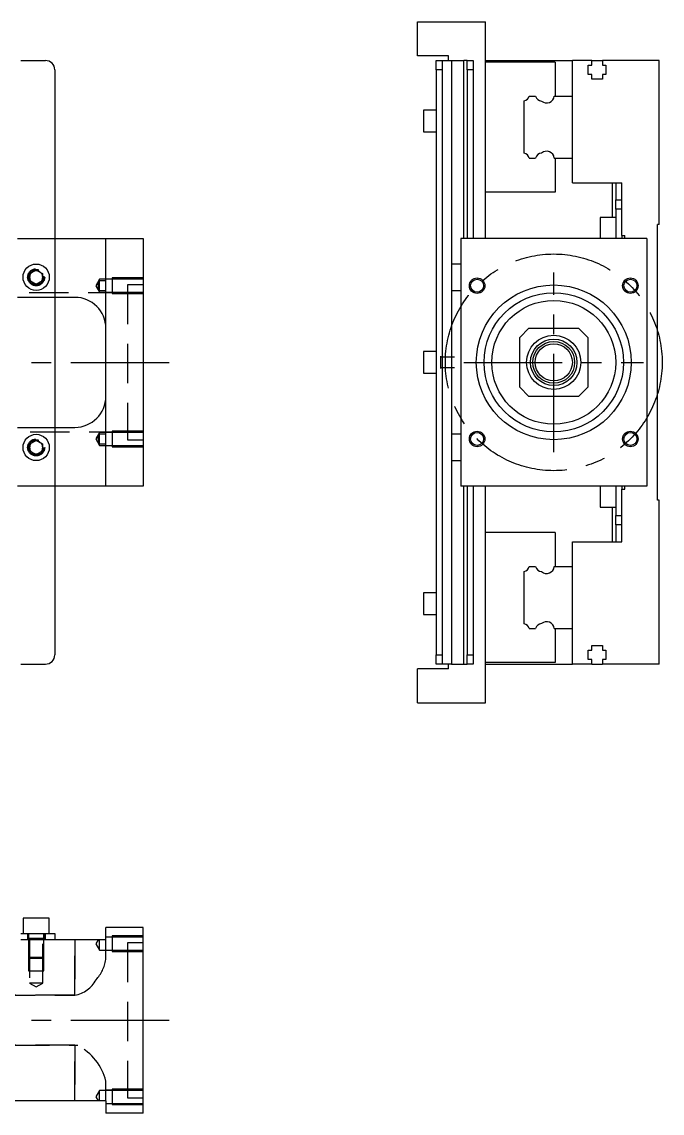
# Model space of a CAD drawing. Extents: x -15 to 582, y -285 to 112.
# Drawn here: x 375.4 to 582.1, y -242.5 to 110 of the extents above; entities that cross this region are included whole.
import ezdxf

# ---------------------------------------------------------------- set-up
doc = ezdxf.new("R2010")
doc.units = 0
doc.linetypes.add('CENTER', pattern=[50.8, 31.75, -6.35, 6.35, -6.35])
doc.linetypes.add('DASHED', pattern=[19.05, 12.7, -6.35])
doc.layers.get('0').update_dxf_attribs({"linetype": 'CONTINUOUS'})
doc.layers.add('CENTER', color=1, linetype='CENTER')

msp = doc.modelspace()

# ---------------------------------------------------------------- linework, layer by layer
at = {"color": 7, "linetype": 'CONTINUOUS'}
for p, q in [((503.1, 110), (525.1, 110)), ((503.1, 99), (503.1, 110)), ((525.1, 40), (525.1, 110)), ((513.1, 99), (503.1, 99)), ((513.1, 97.5), (513.1, 99)), ((375, 97.5), (383, 97.5)), ((509.1, 97.5), (511.1, 97.5)), ((509.1, 94.5), (509.1, 97.5)), ((511.1, 97.5), (514.1, 97.5)), ((511.1, 97.5), (511.1, 94.5)), ((514.1, 97.5), (514.1, 31.75)), ((514.1, 97.5), (518.1, 97.5)), ((518.1, 40), (518.1, 97.5)), ((519.1, 97.5), (518.1, 97.5)), ((519.1, 97.5), (521.1, 97.5)), ((519.1, 94.5), (519.1, 97.5)), ((521.1, 97.5), (521.1, 94.5)), ((525.1, 97.5), (553.1, 97.5)), ((547.6, 97), (525.1, 97)), ((547.6, 97), (547.6, 86)), ((553.1, 86), (553.1, 97.5)), ((559.4, 97.5), (553.1, 97.5)), ((558.25, 96), (559.4, 96)), ((558.25, 93), (558.25, 96)), ((559.4, 97.5), (562.8, 97.5)), ((559.4, 96), (559.4, 97.5)), ((562.8, 97.5), (562.8, 96)), ((581.1, 97.5), (562.8, 97.5)), ((562.8, 96), (563.95, 96)), ((563.95, 96), (563.95, 93)), ((581.1, 44.5), (581.1, 97.5)), ((386, 94.5), (386, -94.5)), ((511.1, 94.5), (509.1, 94.5)), ((509.1, 94.5), (509.1, -94.5)), ((511.1, 94.5), (511.1, -94.5)), ((521.1, 94.5), (519.1, 94.5)), ((519.1, 94.5), (519.1, 40)), ((520.2, 94.500006), (520.2, 94.499148)), ((521.1, 94.5), (521.1, 40)), ((559.4, 93), (558.25, 93)), ((559.4, 91.5), (559.4, 93)), ((562.8, 93), (562.8, 91.5)), ((563.95, 93), (562.8, 93)), ((562.8, 91.5), (559.4, 91.5)), ((539.139608, 86), (541.260392, 86)), ((547.281934, 86), (553.1, 86)), ((553.1, 66), (553.1, 86)), ((553.1, 66), (553.1, 86)), ((505.1, 81.5), (505.1, 78)), ((509.1, 81.5), (505.1, 81.5)), ((537.6, 67.539608), (537.6, 84.460392)), ((505.1, 78), (505.1, 74.5)), ((505.1, 74.5), (509.1, 74.5)), ((539.139608, 66), (541.260392, 66)), ((547.281934, 66), (553.1, 66)), ((547.6, 66), (547.6, 55)), ((553.1, 58), (553.1, 66)), ((553.1, 58), (569.1, 58)), ((566.1, 46.75), (566.1, 58)), ((567.1, 58), (567.1, 52.5)), ((569.1, 41), (569.1, 58)), ((547.6, 55), (525.1, 55)), ((567.1, 52.5), (569.1, 52.5)), ((567.1, 49.5), (567.1, 52.5)), ((569.1, 49.5), (567.1, 49.5)), ((567.1, 49.5), (567.1, 40)), ((562.1, 46.75), (562.1, 42.5)), ((567.1, 46.75), (562.1, 46.75)), ((562.1, 42.5), (562.1, 40)), ((581.1, 44.5), (580.6, 44.5)), ((580.6, -44.5), (580.6, 44.5)), ((386, 40), (402.5, 40)), ((402.5, -40), (402.5, 40)), ((402.5, 40), (414.5, 40)), ((414.5, 40), (414.5, -40)), ((577.1, 40), (517.1, 40)), ((517.1, 40), (517.1, -40)), ((569.1, 41), (570.1, 41)), ((569.1, 41), (569.1, 40)), ((570.1, 40), (570.1, 41)), ((577.1, 40), (577.1, -40)), ((514.1, 31.75), (514.1, 27.5)), ((517.1, 31.75), (514.1, 31.75)), ((378, 28.6547), (380, 29.809402)), ((378, 26.3453), (378, 28.6547)), ((380, 29.809402), (382, 28.6547)), ((382, 28.6547), (382, 26.3453)), ((380, 25.190598), (378, 26.3453)), ((382, 26.3453), (380, 25.190598)), ((514.1, 27.5), (514.1, 23.25)), ((514.1, 23.25), (514.1, -23.25)), ((514.1, 23.25), (517.1, 23.25)), ((392.5, 21), (386, 21)), ((539.1, 11), (536.1, 8)), ((539.1, 11), (555.1, 11)), ((558.1, 8), (555.1, 11)), ((536.1, -8), (536.1, 8)), ((558.1, 8), (558.1, -8)), ((505.1, 3.5), (505.1, 0)), ((509.1, 3.5), (505.1, 3.5)), ((505.1, 0), (505.1, -3.5)), ((510.5, 2.000006), (510.5, 1.41499)), ((511.1, 1.65), (510.5, 1.65)), ((510.5, 1.41499), (510.5, 0)), ((510.5, 0), (510.5, -1.415062)), ((513.1, 1.65), (511.1, 1.65)), ((515.1, 1.65), (513.1, 1.65)), ((505.1, -3.5), (509.1, -3.5)), ((510.5, -1.415062), (510.5, -2.000006)), ((510.5, -1.65), (511.1, -1.65)), ((511.1, -1.65), (513.1, -1.65)), ((513.1, -1.65), (515.1, -1.65)), ((536.1, -8), (539.1, -11)), ((555.1, -11), (558.1, -8)), ((555.1, -11), (539.1, -11)), ((386, -21), (392.5, -21)), ((514.1, -23.25), (514.1, -27.5)), ((517.1, -23.25), (514.1, -23.25)), ((378, -26.3453), (380, -25.190598)), ((378, -28.6547), (378, -26.3453)), ((380, -25.190598), (382, -26.3453)), ((382, -26.3453), (382, -28.6547)), ((514.1, -27.5), (514.1, -31.75)), ((380, -29.809402), (378, -28.6547)), ((382, -28.6547), (380, -29.809402)), ((514.1, -31.75), (514.1, -97.5)), ((514.1, -31.75), (517.1, -31.75)), ((402.5, -40), (386, -40)), ((414.5, -40), (402.5, -40)), ((577.1, -40), (517.1, -40)), ((518.1, -97.5), (518.1, -40)), ((519.1, -40), (519.1, -94.5)), ((521.1, -40), (521.1, -94.5)), ((525.1, -110), (525.1, -40)), ((562.1, -40), (562.1, -42.5)), ((567.1, -40), (567.1, -49.5)), ((569.1, -40), (569.1, -41)), ((569.1, -58), (569.1, -41)), ((569.1, -41), (570.1, -41)), ((570.1, -41), (570.1, -40)), ((562.1, -42.5), (562.1, -46.75)), ((581.1, -44.5), (580.6, -44.5)), ((581.1, -97.5), (581.1, -44.5)), ((562.1, -46.75), (567.1, -46.75)), ((566.1, -58), (566.1, -46.75)), ((567.1, -49.5), (569.1, -49.5)), ((567.1, -52.5), (567.1, -49.5)), ((569.1, -52.5), (567.1, -52.5)), ((567.1, -52.5), (567.1, -58)), ((547.6, -55), (525.1, -55)), ((547.6, -55), (547.6, -66)), ((553.1, -66), (553.1, -58)), ((553.1, -58), (569.1, -58)), ((539.139608, -66), (541.260392, -66)), ((547.281934, -66), (553.1, -66)), ((553.1, -86), (553.1, -66)), ((553.1, -86), (553.1, -66)), ((537.6, -84.460392), (537.6, -67.539608)), ((505.1, -74.5), (505.1, -78)), ((509.1, -74.5), (505.1, -74.5)), ((505.1, -78), (505.1, -81.5)), ((505.1, -81.5), (509.1, -81.5)), ((539.139608, -86), (541.260392, -86)), ((547.281934, -86), (553.1, -86)), ((547.6, -86), (547.6, -97)), ((553.1, -97.5), (553.1, -86)), ((559.4, -91.5), (562.8, -91.5)), ((559.4, -93), (559.4, -91.5)), ((562.8, -91.5), (562.8, -93)), ((509.1, -94.5), (511.1, -94.5)), ((509.1, -97.5), (509.1, -94.5)), ((511.1, -94.5), (511.1, -97.5)), ((519.1, -94.5), (521.1, -94.5)), ((519.1, -97.5), (519.1, -94.5)), ((521.1, -94.5), (521.1, -97.5)), ((558.25, -93), (559.4, -93)), ((558.25, -96), (558.25, -93)), ((562.8, -93), (563.95, -93)), ((563.95, -93), (563.95, -96)), ((375, -97.5), (383, -97.5)), ((511.1, -97.5), (509.1, -97.5)), ((514.1, -97.5), (511.1, -97.5)), ((513.1, -99), (513.1, -97.5)), ((514.1, -97.5), (518.1, -97.5)), ((518.1, -97.5), (519.1, -97.5)), ((521.1, -97.5), (519.1, -97.5)), ((547.6, -97), (525.1, -97)), ((525.1, -97.5), (553.1, -97.5)), ((559.4, -97.5), (553.1, -97.5)), ((559.4, -96), (558.25, -96)), ((559.4, -97.5), (559.4, -96)), ((559.4, -97.5), (562.8, -97.5)), ((562.8, -96), (562.8, -97.5)), ((563.95, -96), (562.8, -96)), ((581.1, -97.5), (562.8, -97.5)), ((503.1, -110), (503.1, -99)), ((513.1, -99), (503.1, -99)), ((503.1, -110), (525.1, -110)), ((384.25, -179.55), (375.75, -179.55)), ((375.75, -179.55), (375.75, -184.55)), ((384.25, -184.55), (384.25, -179.55)), ((414.5, -182.55), (402.5, -182.55)), ((402.5, -186.55), (402.5, -182.55)), ((414.5, -242.55), (414.5, -182.55)), ((375, -184.55), (383, -184.55)), ((383, -186.55), (375, -186.55)), ((383, -186.55), (383, -184.55)), ((383, -184.55), (386, -184.55)), ((386, -186.55), (383, -186.55)), ((386, -184.55), (386, -186.55)), ((402.5, -186.55), (386, -186.55)), ((402.5, -238.55), (367, -238.55)), ((402.5, -238.55), (402.5, -242.55)), ((414.5, -242.55), (402.5, -242.55))]:
    msp.add_line(p, q, dxfattribs=at)
at = {"color": 3, "linetype": 'DASHED'}
for p, q in [((374, 40), (386, 40)), ((382.483582, 27.786038), (382.5, 27.5)), ((400.5, 26.848738), (399.287564, 24.748738)), ((399.287564, 24.748738), (400.5, 22.648738)), ((400.016436, 24.911344), (400.060666, 25.226886)), ((400.060666, 25.226886), (400.163852, 25.611128)), ((400.163852, 25.611128), (400.302956, 25.985522)), ((400.302956, 25.985522), (400.5, 26.435254)), ((404.5, 26.848738), (400.5, 26.848738)), ((400.5, 26.435254), (400.5, 26.848738)), ((400.5, 23.06222), (400.5, 26.435794)), ((400.5, 26.435254), (402.5, 26.435254)), ((404.5, 27.248732), (404.5, 22.248742)), ((414.5, 27.248732), (404.5, 27.248732)), ((414.5, 26.848738), (404.5, 26.848738)), ((409.5, 25), (409.5, -25)), ((414.5, 25), (409.5, 25)), ((409.5, 22.5), (340, 22.5)), ((400.5, 22.648738), (400.5, 23.06222)), ((402.5, 23.06222), (400.5, 23.06222)), ((400.5, 22.648738), (404.5, 22.648738)), ((404.5, 22.648738), (414.5, 22.648738)), ((404.5, 22.248742), (414.5, 22.248742)), ((386, 21), (374, 21)), ((374, -21), (386, -21)), ((340, -22.5), (409.5, -22.5)), ((400.5, -22.648738), (399.287564, -24.748738)), ((400.016436, -24.586132), (400.060666, -24.27059)), ((400.060666, -24.27059), (400.163852, -23.886348)), ((400.163852, -23.886348), (400.302956, -23.511954)), ((400.302956, -23.511954), (400.5, -23.06222)), ((404.5, -22.648738), (400.5, -22.648738)), ((400.5, -23.06222), (400.5, -22.648738)), ((400.5, -26.435254), (400.5, -23.06168)), ((400.5, -23.06222), (402.5, -23.06222)), ((404.5, -22.248742), (404.5, -27.248732)), ((414.5, -22.248742), (404.5, -22.248742)), ((414.5, -22.648738), (404.5, -22.648738)), ((377.5, -27.5), (377.52689, -27.134318)), ((399.287564, -24.748738), (400.5, -26.848738)), ((400.5, -26.848738), (400.5, -26.435254)), ((402.5, -26.435254), (400.5, -26.435254)), ((400.5, -26.848738), (404.5, -26.848738)), ((404.5, -26.848738), (414.5, -26.848738)), ((404.5, -27.248732), (414.5, -27.248732)), ((409.5, -25), (414.5, -25)), ((386, -40), (374, -40)), ((377.25, -184.55), (377.25, -186.55)), ((382.500006, -186.15), (377.499994, -186.15)), ((377.500006, -184.55), (377.500006, -196.55)), ((377.9, -186.15), (377.9, -200.55)), ((382.1, -200.55), (382.1, -186.15)), ((382.499994, -196.55), (382.499994, -184.55)), ((382.75, -186.55), (382.75, -184.55)), ((392.5, -186.55), (392.5, -204.472252)), ((392.5, -204.472252), (392.5, -186.55)), ((400.009982, -186.55), (399.287564, -187.801262)), ((400.5, -189.901262), (400.5, -186.55)), ((404.5, -185.701262), (402.5, -185.701262)), ((402.5, -192.922214), (402.5, -186.55)), ((404.5, -185.301268), (404.5, -190.301258)), ((414.5, -185.301268), (404.5, -185.301268)), ((414.5, -185.701262), (404.5, -185.701262)), ((399.287564, -187.801262), (400.5, -189.901262)), ((400.5, -189.901262), (404.5, -189.901262)), ((409.5, -190.05), (402.5, -190.05)), ((404.5, -189.901262), (414.5, -189.901262)), ((404.5, -190.301258), (414.5, -190.301258)), ((409.5, -187.55), (409.5, -237.55)), ((414.5, -187.55), (409.5, -187.55)), ((377.5, -192.15), (382.5, -192.15)), ((377.5, -192.15), (377.9, -192.55)), ((382.1, -192.55), (377.9, -192.55)), ((382.1, -192.55), (382.5, -192.15)), ((377.500006, -196.55), (382.499994, -196.55)), ((382.1, -200.55), (377.9, -200.55)), ((377.9, -200.55), (380, -201.762436)), ((380, -201.762436), (382.1, -200.55)), ((392.5, -204.472252), (352, -204.472252)), ((367, -204.472252), (392.5, -204.472252)), ((392.5, -220.627748), (352.562908, -220.627748)), ((352.562908, -220.627748), (392.5, -220.627748)), ((392.5, -220.627748), (392.5, -238.55)), ((392.5, -238.55), (392.5, -220.627748)), ((392.847748, -220.643532), (392.5, -220.627748)), ((393.192382, -220.689862), (392.847748, -220.643532)), ((393.427222, -220.738996), (393.192382, -220.689862)), ((402.5, -238.55), (402.5, -232.177786)), ((400.5, -235.198738), (399.287564, -237.298738)), ((400.5, -238.55), (400.5, -235.198738)), ((404.5, -235.198738), (400.5, -235.198738)), ((402.5, -235.05), (409.5, -235.05)), ((404.5, -234.798742), (404.5, -239.798732)), ((414.5, -234.798742), (404.5, -234.798742)), ((414.5, -235.198738), (404.5, -235.198738)), ((399.287564, -237.298738), (400.009982, -238.55)), ((402.5, -239.398738), (404.5, -239.398738)), ((404.5, -239.398738), (414.5, -239.398738)), ((409.5, -237.55), (414.5, -237.55)), ((404.5, -239.798732), (414.5, -239.798732))]:
    msp.add_line(p, q, dxfattribs=at)
at = {"color": 7, "linetype": 'CONTINUOUS'}
for centre, radius in [((380, 27.5), 4.25), ((522.351262, 24.748738), 2.1), ((547.1, 0), 25), ((571.848738, 24.748738), 2.1), ((547.1, 0), 22.5), ((547.1, 0), 20), ((547.1, 0), 8.75), ((547.1, 0), 7.5), ((547.1, 0), 6.75), ((547.1, 0), 6), ((380, -27.5), 4.25), ((522.351262, -24.748738), 2.1), ((571.848738, -24.748738), 2.1)]:
    msp.add_circle(centre, radius, dxfattribs=at)
at = {"color": 3, "linetype": 'DASHED'}
for centre, radius in [((380, 27.5), 2.75), ((380, 27.5), 2.5), ((380, -27.5), 2.75), ((380, -27.5), 2.5)]:
    msp.add_circle(centre, radius, dxfattribs=at)
at = {"color": 3, "linetype": 'CONTINUOUS'}
for centre in [(522.351262, 24.748738), (571.848738, 24.748738), (522.351262, -24.748738), (571.848738, -24.748738)]:
    msp.add_circle(centre, 2.5, dxfattribs=at)
at = {"color": 7, "linetype": 'CONTINUOUS'}
for centre, radius, start, end in [((383, 94.5), 3, 0, 90), ((537.1, 86.5), 2.1, 283.774147, 346.225853), ((543.3, 86.5), 2.1, 193.774147, 266.465409), ((544.8, 86.3), 2.5, 229.323534, 353.107897), ((537.1, 65.5), 2.1, 13.774147, 76.225853), ((543.3, 65.5), 2.1, 93.534591, 166.225853), ((544.8, 65.7), 2.5, 6.892103, 130.676466), ((380, 27.5), 2.1, 137.75279, 162.24721), ((380, 27.5), 2.1, 102.24721, 137.75279), ((380, 27.5), 2.1, 77.75279, 102.24721), ((380, 27.5), 2.1, 42.24721, 77.75279), ((380, 27.5), 2.1, 17.75279, 42.24721), ((380, 27.5), 2.1, 162.24721, 180), ((380, 27.5), 2.1, 180, 197.75279), ((380, 27.5), 2.1, 197.75279, 222.24721), ((380, 27.5), 2.1, 222.24721, 257.75279), ((380, 27.5), 2.1, 257.75279, 282.24721), ((380, 27.5), 2.1, 282.24721, 317.75279), ((380, 27.5), 2.1, 317.75279, 342.24721), ((380, 27.5), 2.1, 342.24721, 17.75279), ((392.5, 11), 10, 0, 90), ((392.5, -11), 10, 270, 0), ((380, -27.5), 2.1, 162.24721, 180), ((380, -27.5), 2.1, 180, 197.75279), ((380, -27.5), 2.1, 137.75279, 162.24721), ((380, -27.5), 2.1, 197.75279, 222.24721), ((380, -27.5), 2.1, 102.24721, 137.75279), ((380, -27.5), 2.1, 77.75279, 102.24721), ((380, -27.5), 2.1, 42.24721, 77.75279), ((380, -27.5), 2.1, 17.75279, 42.24721), ((380, -27.5), 2.1, 317.75279, 342.24721), ((380, -27.5), 2.1, 342.24721, 17.75279), ((380, -27.5), 2.1, 222.24721, 257.75279), ((380, -27.5), 2.1, 257.75279, 282.24721), ((380, -27.5), 2.1, 282.24721, 317.75279), ((537.1, -65.5), 2.1, 283.774147, 346.225853), ((543.3, -65.5), 2.1, 193.774147, 266.465409), ((544.8, -65.7), 2.5, 229.323534, 353.107897), ((537.1, -86.5), 2.1, 13.774147, 76.225853), ((543.3, -86.5), 2.1, 93.534591, 166.225853), ((544.8, -86.3), 2.5, 6.892103, 130.676466), ((383, -94.5), 3, 270, 0)]:
    msp.add_arc(centre, radius, start, end, dxfattribs=at)
at = {"color": 3, "linetype": 'DASHED'}
for centre, radius, start, end in [((403.951784, 24.952686), 3.935565, 180.60188226, 208.70854311), ((403.95178, -24.544789), 3.935561, 180.60189743, 208.70855827), ((389.582141, -190.700248), 13.107563, 318.13815045, 350.240215), ((390.676893, -194.815691), 9.827151, 280.6912945, 331.88008694), ((385.4387, -236.392635), 17.574211, 13.87659517, 62.96341554)]:
    msp.add_arc(centre, radius, start, end, dxfattribs=at)
at = {"layer": 'CENTER', "color": 1, "linetype": 'CENTER'}
for p, q in [((547.1, -29), (547.1, 29)), ((-15.168461, 0), (424.454308, 0)), ((518.1, 0), (576.1, 0)), ((-15.168461, -212.55), (424.454308, -212.55))]:
    msp.add_line(p, q, dxfattribs=at)
msp.add_circle((547.1, 0), 35.000001, dxfattribs=at)

doc.saveas('drawing.dxf')
